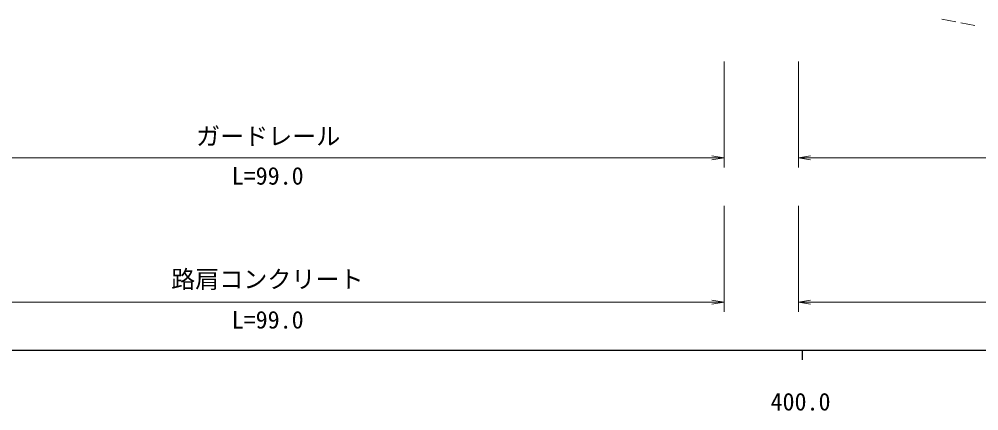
# Model space of a CAD drawing. Units: millimetres at full size, sheet at 1:1000; details may follow other scales. Extents: x 40000 to 680000, y 20000 to 380000.
# Drawn here: x 386611 to 486376, y 198715 to 239385 of the extents above; entities that cross this region are included whole.
import ezdxf
from ezdxf.enums import TextEntityAlignment as Align

# ---------------------------------------------------------------- set-up
doc = ezdxf.new("R2010")
doc.units = ezdxf.units.MM
doc.header["$LTSCALE"] = 1000
for name, color, linetype, lineweight in [('M-BGD', 7, 'Continuous', 13), ('M-STR-HTXT', 7, 'Continuous', 13), ('M-TTL-BAND', 7, 'Continuous', 25)]:
    doc.layers.add(name, color=color, linetype=linetype, lineweight=lineweight)
doc.styles.add('ＭＳ ゴシック', font='')
doc.styles.get('ＭＳ ゴシック').set_extended_font_data('MS Gothic')

# ---------------------------------------------------------------- blocks, each defined once
blk = doc.blocks.new('open_arrow')
at = {"color": 0, "linetype": 'Continuous', "lineweight": -2}
blk.add_lwpolyline([(7.5, 1.25), (0, 0), (7.5, -1.25)], dxfattribs=at)

msp = doc.modelspace()

# ---------------------------------------------------------------- linework, layer by layer
at = {"layer": 'M-BGD'}
for p, q in [((484003, 239110), (482529, 239385)), ((485969, 238742), (484495, 239018))]:
    msp.add_line(p, q, dxfattribs=at)
at = {"layer": 'M-STR-HTXT'}
for p, q in [((459886, 235000), (459886, 224000)), ((467616, 235000), (467616, 224000)), ((365000, 225000), (459886, 225000)), ((467616, 225000), (556280, 225000)), ((459886, 220000), (459886, 209000)), ((467616, 220000), (467616, 209000)), ((365000, 210000), (459886, 210000)), ((467616, 210000), (556280, 210000))]:
    msp.add_line(p, q, dxfattribs=at)
at = {"layer": 'M-TTL-BAND'}
for p, q in [((40000, 205000), (579000, 205000)), ((468000, 205000), (468000, 204000))]:
    msp.add_line(p, q, dxfattribs=at)

# ---------------------------------------------------------------- block references
at = {"layer": 'M-STR-HTXT', "xscale": 167, "yscale": 167, "rotation": 180}
for p in [(459886, 225000), (459886, 210000)]:
    msp.add_blockref('open_arrow', p, dxfattribs=at)
at = {"layer": 'M-STR-HTXT', "xscale": 167, "yscale": 167}
for p in [(467616, 225000), (467616, 210000)]:
    msp.add_blockref('open_arrow', p, dxfattribs=at)

# ---------------------------------------------------------------- texts
at = {"layer": 'M-STR-HTXT', "style": 'ＭＳ ゴシック'}
for s, p in [('ガードレール', (412495, 225766)), ('L=99.0', (412443, 221653)), ('路肩コンクリート', (412409, 210912)), ('L=99.0', (412443, 206706))]:
    msp.add_text(s, height=1833, dxfattribs=at).set_placement(p, align=Align.BOTTOM_CENTER)
at = {"layer": 'M-TTL-BAND', "style": 'ＭＳ ゴシック'}
msp.add_text('400.0', height=1833, dxfattribs=at).set_placement((467844, 198195), align=Align.BOTTOM_CENTER)

doc.saveas('drawing.dxf')
